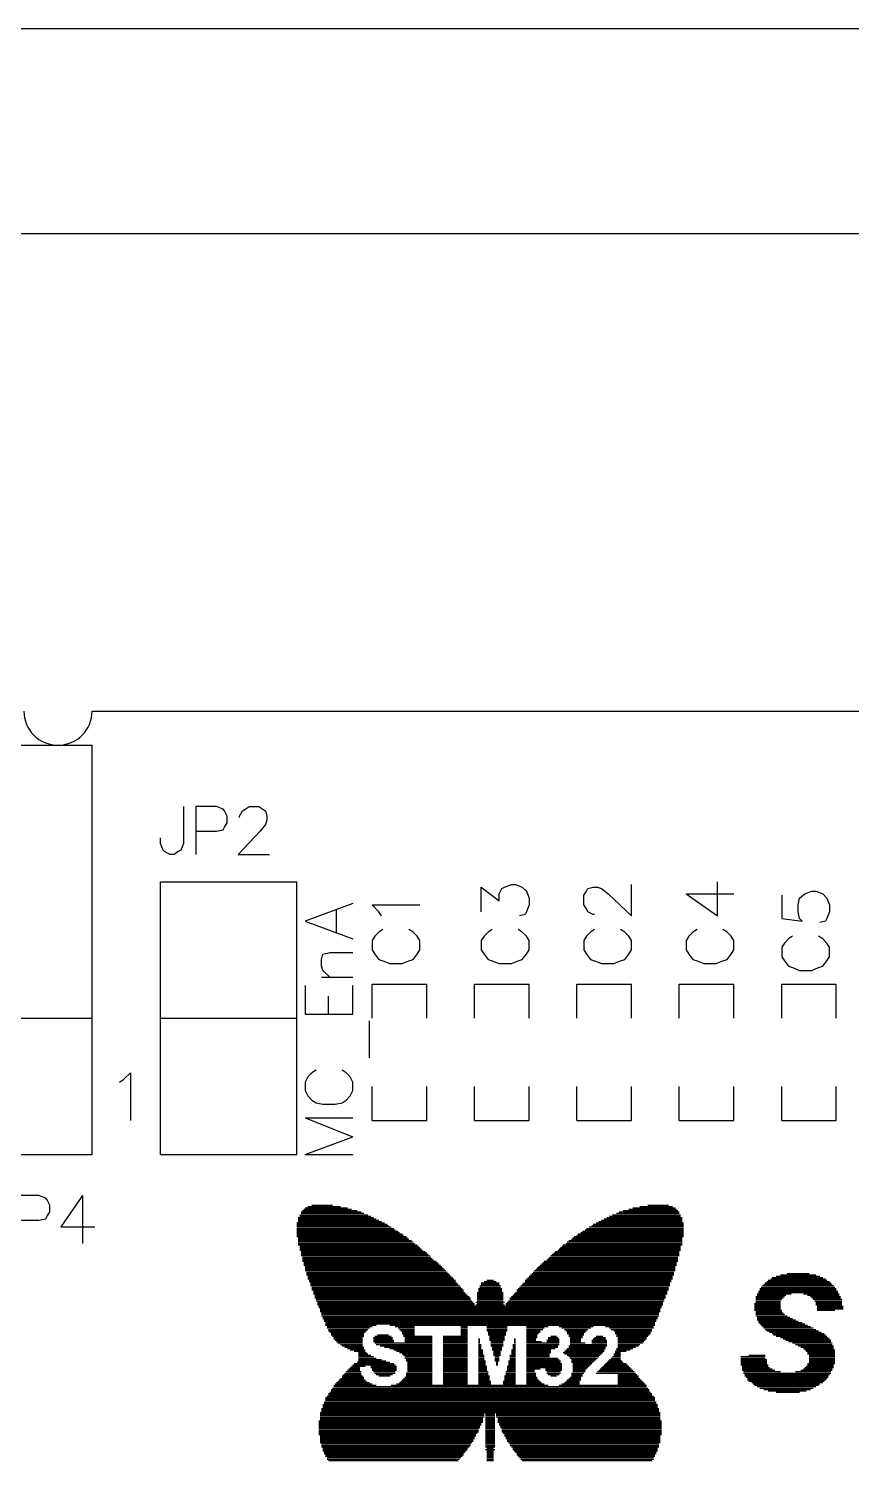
# Model space of a CAD drawing. Extents: x -0.24 to 4.91, y -0.23 to 6.58.
# Drawn here: x 1.478 to 2.081, y 5.526 to 6.575 of the extents above; entities that cross this region are included whole.
import ezdxf

# ---------------------------------------------------------------- set-up
doc = ezdxf.new("R2010")
doc.units = 0
doc.layers.add('mb672d', color=1, linetype='CONTINUOUS')

msp = doc.modelspace()

# ---------------------------------------------------------------- linework, layer by layer
at = {"layer": 'mb672d', "color": 5}
for points in [[(-0.225, 6.575), (4.275, 6.575)], [(1.425, 6.425), (2.325, 6.425)], [(1.525, 6.075), (2.4, 6.075)], [(1.425, 6.05), (1.525, 6.05)], [(1.525, 5.75), (1.525, 6.05)], [(1.592, 6.005), (1.592, 5.978), (1.59, 5.973), (1.588, 5.972), (1.585, 5.97), (1.582, 5.97), (1.578, 5.972), (1.577, 5.973), (1.575, 5.978), (1.575, 5.982)], [(1.601, 5.987), (1.616, 5.987), (1.621, 5.988), (1.622, 5.99), (1.624, 5.993), (1.624, 5.998), (1.622, 6.002), (1.621, 6.003), (1.616, 6.005), (1.601, 6.005), (1.601, 5.97)], [(1.633, 5.997), (1.633, 5.998), (1.635, 6.002), (1.637, 6.003), (1.64, 6.005), (1.647, 6.005), (1.65, 6.003), (1.652, 6.002), (1.653, 5.998), (1.653, 5.995), (1.652, 5.992), (1.648, 5.987), (1.632, 5.97), (1.655, 5.97)], [(1.575, 5.95), (1.675, 5.95)], [(1.575, 5.75), (1.575, 5.95)], [(1.675, 5.75), (1.675, 5.95)], [(1.81, 5.928), (1.81, 5.946), (1.823, 5.936), (1.823, 5.941), (1.825, 5.945), (1.827, 5.946), (1.832, 5.948), (1.835, 5.948), (1.84, 5.946), (1.843, 5.943), (1.845, 5.938), (1.845, 5.933), (1.843, 5.928), (1.842, 5.926), (1.838, 5.925)], [(1.893, 5.926), (1.892, 5.926), (1.888, 5.928), (1.887, 5.93), (1.885, 5.933), (1.885, 5.94), (1.887, 5.943), (1.888, 5.945), (1.892, 5.946), (1.895, 5.946), (1.898, 5.945), (1.903, 5.941), (1.92, 5.925), (1.92, 5.948)], [(1.96, 5.941), (1.983, 5.925), (1.983, 5.95)], [(1.96, 5.941), (1.995, 5.941)], [(2.03, 5.94), (2.03, 5.923), (2.045, 5.921), (2.043, 5.923), (2.042, 5.928), (2.042, 5.933), (2.043, 5.938), (2.047, 5.941), (2.052, 5.943), (2.055, 5.943), (2.06, 5.941), (2.063, 5.938), (2.065, 5.933), (2.065, 5.928), (2.063, 5.923), (2.062, 5.921), (2.058, 5.92)], [(1.716, 5.934), (1.681, 5.921), (1.716, 5.908)], [(1.704, 5.913), (1.704, 5.929)], [(1.737, 5.925), (1.735, 5.928), (1.73, 5.933), (1.765, 5.933)], [(1.738, 5.915), (1.735, 5.913), (1.732, 5.91), (1.73, 5.907), (1.73, 5.9), (1.732, 5.897), (1.735, 5.893), (1.738, 5.892), (1.743, 5.89), (1.752, 5.89), (1.757, 5.892), (1.76, 5.893), (1.763, 5.897), (1.765, 5.9), (1.765, 5.907), (1.763, 5.91), (1.76, 5.913), (1.757, 5.915)], [(1.818, 5.915), (1.815, 5.913), (1.812, 5.91), (1.81, 5.907), (1.81, 5.9), (1.812, 5.897), (1.815, 5.893), (1.818, 5.892), (1.823, 5.89), (1.832, 5.89), (1.837, 5.892), (1.84, 5.893), (1.843, 5.897), (1.845, 5.9), (1.845, 5.907), (1.843, 5.91), (1.84, 5.913), (1.837, 5.915)], [(1.893, 5.915), (1.89, 5.913), (1.887, 5.91), (1.885, 5.907), (1.885, 5.9), (1.887, 5.897), (1.89, 5.893), (1.893, 5.892), (1.898, 5.89), (1.907, 5.89), (1.912, 5.892), (1.915, 5.893), (1.918, 5.897), (1.92, 5.9), (1.92, 5.907), (1.918, 5.91), (1.915, 5.913), (1.912, 5.915)], [(1.968, 5.915), (1.965, 5.913), (1.962, 5.91), (1.96, 5.907), (1.96, 5.9), (1.962, 5.897), (1.965, 5.893), (1.968, 5.892), (1.973, 5.89), (1.982, 5.89), (1.987, 5.892), (1.99, 5.893), (1.993, 5.897), (1.995, 5.9), (1.995, 5.907), (1.993, 5.91), (1.99, 5.913), (1.987, 5.915)], [(2.038, 5.91), (2.035, 5.908), (2.032, 5.905), (2.03, 5.902), (2.03, 5.895), (2.032, 5.892), (2.035, 5.888), (2.038, 5.887), (2.043, 5.885), (2.052, 5.885), (2.057, 5.887), (2.06, 5.888), (2.063, 5.892), (2.065, 5.895), (2.065, 5.902), (2.063, 5.905), (2.06, 5.908), (2.057, 5.91)], [(1.699, 5.88), (1.694, 5.885), (1.693, 5.888), (1.693, 5.893), (1.694, 5.897), (1.699, 5.898), (1.716, 5.898)], [(1.693, 5.88), (1.716, 5.88)], [(1.73, 5.875), (1.77, 5.875)], [(1.73, 5.85), (1.73, 5.875)], [(1.77, 5.85), (1.77, 5.875)], [(1.805, 5.85), (1.805, 5.875), (1.845, 5.875)], [(1.845, 5.85), (1.845, 5.875)], [(1.88, 5.85), (1.88, 5.875), (1.92, 5.875)], [(1.92, 5.85), (1.92, 5.875)], [(1.955, 5.85), (1.955, 5.875), (1.995, 5.875)], [(1.995, 5.85), (1.995, 5.875)], [(2.03, 5.875), (2.07, 5.875)], [(2.03, 5.85), (2.03, 5.875)], [(2.07, 5.85), (2.07, 5.875)], [(1.681, 5.874), (1.681, 5.853), (1.716, 5.853), (1.716, 5.874)], [(1.698, 5.853), (1.698, 5.866)], [(1.425, 5.85), (1.525, 5.85)], [(1.575, 5.85), (1.675, 5.85)], [(1.728, 5.821), (1.728, 5.848)], [(1.689, 5.812), (1.686, 5.81), (1.683, 5.807), (1.681, 5.803), (1.681, 5.797), (1.683, 5.793), (1.686, 5.79), (1.689, 5.788), (1.694, 5.787), (1.703, 5.787), (1.708, 5.788), (1.711, 5.79), (1.714, 5.793), (1.716, 5.797), (1.716, 5.803), (1.714, 5.807), (1.711, 5.81), (1.708, 5.812)], [(1.545, 5.803), (1.548, 5.805), (1.553, 5.81), (1.553, 5.775)], [(1.73, 5.775), (1.73, 5.8)], [(1.73, 5.775), (1.77, 5.775), (1.77, 5.8)], [(1.805, 5.775), (1.805, 5.8)], [(1.845, 5.775), (1.845, 5.8)], [(1.88, 5.775), (1.88, 5.8)], [(1.92, 5.775), (1.92, 5.8)], [(1.955, 5.775), (1.955, 5.8)], [(1.995, 5.775), (1.995, 5.8)], [(2.03, 5.775), (2.03, 5.8)], [(2.03, 5.775), (2.07, 5.775), (2.07, 5.8)], [(1.681, 5.777), (1.716, 5.763)], [(1.681, 5.777), (1.716, 5.777)], [(1.805, 5.775), (1.845, 5.775)], [(1.88, 5.775), (1.92, 5.775)], [(1.955, 5.775), (1.995, 5.775)], [(1.681, 5.75), (1.716, 5.763)], [(1.425, 5.75), (1.525, 5.75)], [(1.575, 5.75), (1.675, 5.75)], [(1.681, 5.75), (1.716, 5.75)], [(1.471, 5.702), (1.486, 5.702), (1.491, 5.703), (1.492, 5.705), (1.494, 5.708), (1.494, 5.713), (1.492, 5.717), (1.491, 5.718), (1.486, 5.72), (1.471, 5.72), (1.471, 5.685)], [(1.518, 5.72), (1.502, 5.697), (1.527, 5.697)], [(1.518, 5.72), (1.518, 5.685)], [(1.678, 5.708), (1.722, 5.708)], [(1.678, 5.707), (1.724, 5.707)], [(1.679, 5.709), (1.719, 5.709)], [(1.68, 5.71), (1.715, 5.71)], [(1.681, 5.711), (1.712, 5.711)], [(1.683, 5.712), (1.707, 5.712)], [(1.686, 5.713), (1.701, 5.713)], [(1.909, 5.707), (1.955, 5.707)], [(1.911, 5.708), (1.955, 5.708)], [(1.914, 5.709), (1.954, 5.709)], [(1.918, 5.71), (1.953, 5.71)], [(1.921, 5.711), (1.952, 5.711)], [(1.926, 5.712), (1.95, 5.712)], [(1.932, 5.713), (1.947, 5.713)], [(1.675, 5.7), (1.739, 5.7)], [(1.675, 5.699), (1.741, 5.699)], [(1.675, 5.698), (1.742, 5.698)], [(1.675, 5.697), (1.744, 5.697)], [(1.676, 5.704), (1.731, 5.704)], [(1.676, 5.703), (1.733, 5.703)], [(1.676, 5.702), (1.735, 5.702)], [(1.676, 5.701), (1.737, 5.701)], [(1.677, 5.706), (1.727, 5.706)], [(1.677, 5.705), (1.729, 5.705)], [(1.889, 5.697), (1.958, 5.697)], [(1.891, 5.698), (1.958, 5.698)], [(1.892, 5.699), (1.958, 5.699)], [(1.894, 5.7), (1.958, 5.7)], [(1.896, 5.701), (1.957, 5.701)], [(1.898, 5.702), (1.957, 5.702)], [(1.9, 5.703), (1.957, 5.703)], [(1.902, 5.704), (1.957, 5.704)], [(1.904, 5.705), (1.956, 5.705)], [(1.906, 5.706), (1.956, 5.706)], [(1.675, 5.696), (1.746, 5.696)], [(1.675, 5.695), (1.747, 5.695)], [(1.675, 5.694), (1.749, 5.694)], [(1.675, 5.693), (1.75, 5.693)], [(1.675, 5.692), (1.752, 5.692)], [(1.675, 5.691), (1.753, 5.691)], [(1.675, 5.69), (1.755, 5.69)], [(1.676, 5.689), (1.756, 5.689)], [(1.676, 5.688), (1.757, 5.688)], [(1.676, 5.687), (1.759, 5.687)], [(1.676, 5.686), (1.76, 5.686)], [(1.873, 5.686), (1.957, 5.686)], [(1.874, 5.687), (1.957, 5.687)], [(1.876, 5.688), (1.957, 5.688)], [(1.877, 5.689), (1.957, 5.689)], [(1.878, 5.69), (1.958, 5.69)], [(1.88, 5.691), (1.958, 5.691)], [(1.881, 5.692), (1.958, 5.692)], [(1.883, 5.693), (1.958, 5.693)], [(1.884, 5.694), (1.958, 5.694)], [(1.886, 5.695), (1.958, 5.695)], [(1.887, 5.696), (1.958, 5.696)], [(1.676, 5.685), (1.761, 5.685)], [(1.676, 5.684), (1.763, 5.684)], [(1.677, 5.683), (1.764, 5.683)], [(1.677, 5.682), (1.765, 5.682)], [(1.677, 5.681), (1.766, 5.681)], [(1.677, 5.68), (1.767, 5.68)], [(1.678, 5.679), (1.769, 5.679)], [(1.678, 5.678), (1.77, 5.678)], [(1.678, 5.677), (1.771, 5.677)], [(1.678, 5.676), (1.772, 5.676)], [(1.861, 5.676), (1.955, 5.676)], [(1.862, 5.677), (1.955, 5.677)], [(1.863, 5.678), (1.955, 5.678)], [(1.864, 5.679), (1.955, 5.679)], [(1.866, 5.68), (1.956, 5.68)], [(1.867, 5.681), (1.956, 5.681)], [(1.868, 5.682), (1.956, 5.682)], [(1.869, 5.683), (1.956, 5.683)], [(1.87, 5.684), (1.957, 5.684)], [(1.872, 5.685), (1.957, 5.685)], [(1.679, 5.675), (1.773, 5.675)], [(1.679, 5.674), (1.774, 5.674)], [(1.679, 5.673), (1.775, 5.673)], [(1.679, 5.672), (1.777, 5.672)], [(1.68, 5.671), (1.778, 5.671)], [(1.68, 5.67), (1.779, 5.67)], [(1.68, 5.669), (1.78, 5.669)], [(1.681, 5.668), (1.781, 5.668)], [(1.681, 5.667), (1.782, 5.667)], [(1.681, 5.666), (1.783, 5.666)], [(1.681, 5.665), (1.784, 5.665)], [(1.849, 5.665), (1.952, 5.665)], [(1.85, 5.666), (1.952, 5.666)], [(1.851, 5.667), (1.952, 5.667)], [(1.852, 5.668), (1.952, 5.668)], [(1.853, 5.669), (1.953, 5.669)], [(1.854, 5.67), (1.953, 5.67)], [(1.855, 5.671), (1.953, 5.671)], [(1.856, 5.672), (1.954, 5.672)], [(1.858, 5.673), (1.954, 5.673)], [(1.859, 5.674), (1.954, 5.674)], [(1.86, 5.675), (1.954, 5.675)], [(1.682, 5.664), (1.785, 5.664)], [(1.682, 5.663), (1.786, 5.663)], [(1.682, 5.662), (1.787, 5.662)], [(1.683, 5.661), (1.788, 5.661)], [(1.683, 5.66), (1.789, 5.66)], [(1.683, 5.659), (1.79, 5.659)], [(1.684, 5.658), (1.791, 5.658)], [(1.684, 5.657), (1.791, 5.657)], [(1.685, 5.656), (1.792, 5.656)], [(1.685, 5.655), (1.793, 5.655)], [(1.81, 5.656), (1.823, 5.656)], [(1.81, 5.655), (1.823, 5.655)], [(1.812, 5.657), (1.821, 5.657)], [(1.814, 5.658), (1.819, 5.658)], [(1.84, 5.655), (1.948, 5.655)], [(1.841, 5.656), (1.948, 5.656)], [(1.842, 5.658), (1.949, 5.658)], [(1.842, 5.657), (1.949, 5.657)], [(1.843, 5.659), (1.95, 5.659)], [(1.844, 5.66), (1.95, 5.66)], [(1.845, 5.661), (1.95, 5.661)], [(1.846, 5.662), (1.951, 5.662)], [(1.847, 5.663), (1.951, 5.663)], [(1.848, 5.664), (1.951, 5.664)], [(2.017, 5.655), (2.067, 5.655)], [(2.018, 5.656), (2.066, 5.656)], [(2.019, 5.657), (2.065, 5.657)], [(2.02, 5.658), (2.063, 5.658)], [(2.022, 5.659), (2.062, 5.659)], [(2.023, 5.66), (2.06, 5.66)], [(2.026, 5.661), (2.058, 5.661)], [(2.029, 5.662), (2.055, 5.662)], [(2.034, 5.663), (2.05, 5.663)], [(1.685, 5.654), (1.794, 5.654)], [(1.686, 5.653), (1.795, 5.653)], [(1.686, 5.652), (1.796, 5.652)], [(1.686, 5.651), (1.797, 5.651)], [(1.687, 5.65), (1.797, 5.65)], [(1.687, 5.649), (1.798, 5.649)], [(1.687, 5.648), (1.799, 5.648)], [(1.688, 5.647), (1.8, 5.647)], [(1.688, 5.646), (1.801, 5.646)], [(1.688, 5.645), (1.802, 5.645)], [(1.689, 5.644), (1.802, 5.644)], [(1.807, 5.649), (1.826, 5.649)], [(1.807, 5.648), (1.826, 5.648)], [(1.807, 5.647), (1.826, 5.647)], [(1.807, 5.646), (1.826, 5.646)], [(1.807, 5.645), (1.826, 5.645)], [(1.807, 5.644), (1.826, 5.644)], [(1.808, 5.652), (1.825, 5.652)], [(1.808, 5.651), (1.825, 5.651)], [(1.808, 5.65), (1.825, 5.65)], [(1.809, 5.654), (1.824, 5.654)], [(1.809, 5.653), (1.824, 5.653)], [(1.831, 5.645), (1.945, 5.645)], [(1.831, 5.644), (1.944, 5.644)], [(1.832, 5.646), (1.945, 5.646)], [(1.833, 5.647), (1.945, 5.647)], [(1.834, 5.648), (1.946, 5.648)], [(1.835, 5.649), (1.946, 5.649)], [(1.836, 5.651), (1.947, 5.651)], [(1.836, 5.65), (1.946, 5.65)], [(1.837, 5.652), (1.947, 5.652)], [(1.838, 5.653), (1.947, 5.653)], [(1.839, 5.654), (1.948, 5.654)], [(2.011, 5.646), (2.032, 5.646)], [(2.011, 5.645), (2.031, 5.645)], [(2.011, 5.644), (2.03, 5.644)], [(2.012, 5.648), (2.037, 5.648)], [(2.012, 5.647), (2.033, 5.647)], [(2.013, 5.65), (2.071, 5.65)], [(2.013, 5.649), (2.071, 5.649)], [(2.014, 5.652), (2.07, 5.652)], [(2.014, 5.651), (2.07, 5.651)], [(2.015, 5.653), (2.069, 5.653)], [(2.016, 5.654), (2.068, 5.654)], [(2.046, 5.648), (2.072, 5.648)], [(2.049, 5.647), (2.072, 5.647)], [(2.051, 5.646), (2.073, 5.646)], [(2.052, 5.645), (2.073, 5.645)], [(2.053, 5.644), (2.074, 5.644)], [(1.689, 5.643), (1.803, 5.643)], [(1.69, 5.642), (1.804, 5.642)], [(1.69, 5.641), (1.805, 5.641)], [(1.69, 5.64), (1.805, 5.64)], [(1.691, 5.639), (1.942, 5.639)], [(1.691, 5.638), (1.942, 5.638)], [(1.692, 5.637), (1.941, 5.637)], [(1.692, 5.636), (1.941, 5.636)], [(1.692, 5.635), (1.941, 5.635)], [(1.693, 5.634), (1.94, 5.634)], [(1.806, 5.642), (1.827, 5.642)], [(1.806, 5.64), (1.827, 5.64)], [(1.807, 5.643), (1.826, 5.643)], [(1.807, 5.641), (1.826, 5.641)], [(1.828, 5.641), (1.943, 5.641)], [(1.828, 5.64), (1.943, 5.64)], [(1.829, 5.642), (1.943, 5.642)], [(1.83, 5.643), (1.944, 5.643)], [(2.01, 5.641), (2.029, 5.641)], [(2.01, 5.64), (2.029, 5.64)], [(2.01, 5.639), (2.029, 5.639)], [(2.01, 5.638), (2.029, 5.638)], [(2.01, 5.637), (2.029, 5.637)], [(2.01, 5.636), (2.03, 5.636)], [(2.011, 5.643), (2.029, 5.643)], [(2.011, 5.642), (2.029, 5.642)], [(2.011, 5.635), (2.03, 5.635)], [(2.011, 5.634), (2.031, 5.634)], [(2.054, 5.643), (2.074, 5.643)], [(2.055, 5.642), (2.074, 5.642)], [(2.055, 5.641), (2.074, 5.641)], [(2.055, 5.64), (2.074, 5.64)], [(2.056, 5.639), (2.075, 5.639)], [(2.056, 5.638), (2.075, 5.638)], [(2.056, 5.637), (2.075, 5.637)], [(2.056, 5.636), (2.069, 5.636)], [(1.693, 5.633), (1.94, 5.633)], [(1.693, 5.632), (1.94, 5.632)], [(1.694, 5.631), (1.939, 5.631)], [(1.694, 5.63), (1.939, 5.63)], [(1.695, 5.629), (1.938, 5.629)], [(1.695, 5.628), (1.938, 5.628)], [(1.696, 5.627), (1.937, 5.627)], [(1.696, 5.626), (1.937, 5.626)], [(1.696, 5.625), (1.733, 5.625)], [(1.697, 5.624), (1.73, 5.624)], [(1.697, 5.623), (1.728, 5.623)], [(1.743, 5.625), (1.937, 5.625)], [(1.747, 5.624), (1.761, 5.624)], [(1.749, 5.623), (1.761, 5.623)], [(1.795, 5.624), (1.8, 5.624)], [(1.795, 5.623), (1.8, 5.623)], [(1.814, 5.624), (1.829, 5.624)], [(1.814, 5.623), (1.829, 5.623)], [(1.843, 5.624), (1.859, 5.624)], [(1.843, 5.623), (1.856, 5.623)], [(1.867, 5.624), (1.892, 5.624)], [(1.869, 5.623), (1.89, 5.623)], [(1.901, 5.624), (1.936, 5.624)], [(1.904, 5.623), (1.936, 5.623)], [(2.011, 5.633), (2.032, 5.633)], [(2.011, 5.632), (2.034, 5.632)], [(2.012, 5.631), (2.036, 5.631)], [(2.012, 5.63), (2.038, 5.63)], [(2.012, 5.629), (2.04, 5.629)], [(2.013, 5.628), (2.042, 5.628)], [(2.013, 5.627), (2.045, 5.627)], [(2.014, 5.626), (2.047, 5.626)], [(2.015, 5.625), (2.049, 5.625)], [(2.016, 5.624), (2.051, 5.624)], [(2.017, 5.623), (2.053, 5.623)], [(1.698, 5.622), (1.727, 5.622)], [(1.698, 5.621), (1.726, 5.621)], [(1.699, 5.62), (1.725, 5.62)], [(1.7, 5.619), (1.724, 5.619)], [(1.7, 5.618), (1.724, 5.618)], [(1.701, 5.617), (1.724, 5.617)], [(1.702, 5.616), (1.723, 5.616)], [(1.702, 5.615), (1.723, 5.615)], [(1.703, 5.614), (1.723, 5.614)], [(1.704, 5.613), (1.723, 5.613)], [(1.731, 5.616), (1.745, 5.616)], [(1.731, 5.615), (1.745, 5.615)], [(1.731, 5.614), (1.746, 5.614)], [(1.731, 5.613), (1.746, 5.613)], [(1.732, 5.617), (1.744, 5.617)], [(1.734, 5.618), (1.742, 5.618)], [(1.75, 5.622), (1.761, 5.622)], [(1.751, 5.621), (1.761, 5.621)], [(1.752, 5.62), (1.761, 5.62)], [(1.752, 5.619), (1.761, 5.619)], [(1.753, 5.618), (1.761, 5.618)], [(1.753, 5.617), (1.774, 5.617)], [(1.754, 5.616), (1.774, 5.616)], [(1.754, 5.615), (1.774, 5.615)], [(1.754, 5.614), (1.774, 5.614)], [(1.754, 5.613), (1.774, 5.613)], [(1.782, 5.617), (1.8, 5.617)], [(1.782, 5.616), (1.8, 5.616)], [(1.782, 5.615), (1.8, 5.615)], [(1.782, 5.614), (1.8, 5.614)], [(1.782, 5.613), (1.8, 5.613)], [(1.795, 5.622), (1.8, 5.622)], [(1.795, 5.621), (1.8, 5.621)], [(1.795, 5.62), (1.8, 5.62)], [(1.795, 5.619), (1.8, 5.619)], [(1.795, 5.618), (1.8, 5.618)], [(1.808, 5.615), (1.809, 5.615)], [(1.808, 5.614), (1.809, 5.614)], [(1.808, 5.613), (1.809, 5.613)], [(1.814, 5.622), (1.829, 5.622)], [(1.814, 5.621), (1.829, 5.621)], [(1.815, 5.62), (1.828, 5.62)], [(1.815, 5.619), (1.828, 5.619)], [(1.815, 5.618), (1.828, 5.618)], [(1.816, 5.617), (1.827, 5.617)], [(1.816, 5.616), (1.827, 5.616)], [(1.816, 5.615), (1.827, 5.615)], [(1.816, 5.614), (1.827, 5.614)], [(1.817, 5.613), (1.826, 5.613)], [(1.834, 5.615), (1.835, 5.615)], [(1.834, 5.614), (1.835, 5.614)], [(1.834, 5.613), (1.835, 5.613)], [(1.843, 5.622), (1.855, 5.622)], [(1.843, 5.621), (1.853, 5.621)], [(1.843, 5.62), (1.853, 5.62)], [(1.843, 5.619), (1.852, 5.619)], [(1.843, 5.618), (1.851, 5.618)], [(1.843, 5.617), (1.851, 5.617)], [(1.843, 5.616), (1.851, 5.616)], [(1.843, 5.615), (1.85, 5.615)], [(1.843, 5.614), (1.85, 5.614)], [(1.843, 5.613), (1.854, 5.613)], [(1.858, 5.614), (1.867, 5.614)], [(1.858, 5.613), (1.867, 5.613)], [(1.859, 5.616), (1.866, 5.616)], [(1.859, 5.615), (1.867, 5.615)], [(1.861, 5.617), (1.865, 5.617)], [(1.871, 5.622), (1.888, 5.622)], [(1.872, 5.621), (1.887, 5.621)], [(1.873, 5.62), (1.886, 5.62)], [(1.873, 5.619), (1.885, 5.619)], [(1.874, 5.618), (1.885, 5.618)], [(1.874, 5.617), (1.884, 5.617)], [(1.875, 5.616), (1.884, 5.616)], [(1.875, 5.615), (1.883, 5.615)], [(1.875, 5.614), (1.883, 5.614)], [(1.875, 5.613), (1.883, 5.613)], [(1.891, 5.614), (1.902, 5.614)], [(1.891, 5.613), (1.902, 5.613)], [(1.892, 5.615), (1.901, 5.615)], [(1.893, 5.616), (1.901, 5.616)], [(1.894, 5.617), (1.899, 5.617)], [(1.905, 5.622), (1.935, 5.622)], [(1.907, 5.621), (1.935, 5.621)], [(1.908, 5.62), (1.934, 5.62)], [(1.908, 5.619), (1.934, 5.619)], [(1.909, 5.618), (1.933, 5.618)], [(1.909, 5.617), (1.932, 5.617)], [(1.91, 5.616), (1.931, 5.616)], [(1.91, 5.615), (1.931, 5.615)], [(1.91, 5.614), (1.93, 5.614)], [(1.91, 5.613), (1.929, 5.613)], [(2.018, 5.622), (2.055, 5.622)], [(2.019, 5.621), (2.057, 5.621)], [(2.021, 5.62), (2.059, 5.62)], [(2.023, 5.619), (2.061, 5.619)], [(2.024, 5.618), (2.062, 5.618)], [(2.026, 5.617), (2.063, 5.617)], [(2.029, 5.616), (2.064, 5.616)], [(2.031, 5.615), (2.065, 5.615)], [(2.033, 5.614), (2.066, 5.614)], [(2.035, 5.613), (2.066, 5.613)], [(1.705, 5.612), (1.723, 5.612)], [(1.707, 5.611), (1.723, 5.611)], [(1.708, 5.61), (1.723, 5.61)], [(1.71, 5.609), (1.724, 5.609)], [(1.712, 5.608), (1.724, 5.608)], [(1.714, 5.607), (1.725, 5.607)], [(1.717, 5.606), (1.725, 5.606)], [(1.72, 5.605), (1.726, 5.605)], [(1.72, 5.604), (1.727, 5.604)], [(1.72, 5.603), (1.729, 5.603)], [(1.72, 5.602), (1.731, 5.602)], [(1.732, 5.612), (1.774, 5.612)], [(1.733, 5.611), (1.774, 5.611)], [(1.736, 5.61), (1.774, 5.61)], [(1.739, 5.609), (1.774, 5.609)], [(1.743, 5.608), (1.774, 5.608)], [(1.746, 5.607), (1.774, 5.607)], [(1.748, 5.606), (1.774, 5.606)], [(1.75, 5.605), (1.774, 5.605)], [(1.752, 5.604), (1.774, 5.604)], [(1.753, 5.603), (1.774, 5.603)], [(1.754, 5.602), (1.774, 5.602)], [(1.782, 5.612), (1.8, 5.612)], [(1.782, 5.611), (1.8, 5.611)], [(1.782, 5.61), (1.8, 5.61)], [(1.782, 5.609), (1.8, 5.609)], [(1.782, 5.608), (1.8, 5.608)], [(1.782, 5.607), (1.8, 5.607)], [(1.782, 5.606), (1.8, 5.606)], [(1.782, 5.605), (1.8, 5.605)], [(1.782, 5.604), (1.8, 5.604)], [(1.782, 5.603), (1.8, 5.603)], [(1.782, 5.602), (1.8, 5.602)], [(1.808, 5.612), (1.809, 5.612)], [(1.808, 5.611), (1.81, 5.611)], [(1.808, 5.61), (1.81, 5.61)], [(1.808, 5.609), (1.81, 5.609)], [(1.808, 5.608), (1.81, 5.608)], [(1.808, 5.607), (1.811, 5.607)], [(1.808, 5.606), (1.811, 5.606)], [(1.808, 5.605), (1.811, 5.605)], [(1.808, 5.604), (1.811, 5.604)], [(1.808, 5.603), (1.812, 5.603)], [(1.808, 5.602), (1.812, 5.602)], [(1.817, 5.612), (1.826, 5.612)], [(1.817, 5.611), (1.826, 5.611)], [(1.817, 5.61), (1.826, 5.61)], [(1.818, 5.609), (1.825, 5.609)], [(1.818, 5.608), (1.825, 5.608)], [(1.818, 5.607), (1.825, 5.607)], [(1.819, 5.606), (1.824, 5.606)], [(1.819, 5.605), (1.824, 5.605)], [(1.819, 5.604), (1.824, 5.604)], [(1.819, 5.603), (1.824, 5.603)], [(1.82, 5.602), (1.823, 5.602)], [(1.831, 5.603), (1.835, 5.603)], [(1.831, 5.602), (1.835, 5.602)], [(1.832, 5.607), (1.835, 5.607)], [(1.832, 5.606), (1.835, 5.606)], [(1.832, 5.605), (1.835, 5.605)], [(1.832, 5.604), (1.835, 5.604)], [(1.833, 5.611), (1.835, 5.611)], [(1.833, 5.61), (1.835, 5.61)], [(1.833, 5.609), (1.835, 5.609)], [(1.833, 5.608), (1.835, 5.608)], [(1.834, 5.612), (1.835, 5.612)], [(1.843, 5.612), (1.867, 5.612)], [(1.843, 5.611), (1.867, 5.611)], [(1.843, 5.61), (1.866, 5.61)], [(1.843, 5.609), (1.866, 5.609)], [(1.843, 5.608), (1.864, 5.608)], [(1.843, 5.607), (1.861, 5.607)], [(1.843, 5.606), (1.861, 5.606)], [(1.843, 5.605), (1.861, 5.605)], [(1.843, 5.604), (1.86, 5.604)], [(1.843, 5.603), (1.86, 5.603)], [(1.843, 5.602), (1.86, 5.602)], [(1.87, 5.605), (1.899, 5.605)], [(1.871, 5.606), (1.9, 5.606)], [(1.871, 5.604), (1.898, 5.604)], [(1.872, 5.607), (1.9, 5.607)], [(1.873, 5.608), (1.901, 5.608)], [(1.873, 5.603), (1.897, 5.603)], [(1.874, 5.61), (1.902, 5.61)], [(1.874, 5.609), (1.901, 5.609)], [(1.874, 5.602), (1.896, 5.602)], [(1.875, 5.612), (1.886, 5.612)], [(1.875, 5.611), (1.902, 5.611)], [(1.891, 5.612), (1.902, 5.612)], [(1.906, 5.602), (1.912, 5.602)], [(1.907, 5.604), (1.912, 5.604)], [(1.907, 5.603), (1.912, 5.603)], [(1.908, 5.606), (1.916, 5.606)], [(1.908, 5.605), (1.912, 5.605)], [(1.909, 5.608), (1.921, 5.608)], [(1.909, 5.607), (1.919, 5.607)], [(1.91, 5.612), (1.928, 5.612)], [(1.91, 5.611), (1.926, 5.611)], [(1.91, 5.61), (1.925, 5.61)], [(1.91, 5.609), (1.923, 5.609)], [(2, 5.602), (2.018, 5.602)], [(2.006, 5.603), (2.018, 5.603)], [(2.038, 5.612), (2.067, 5.612)], [(2.04, 5.611), (2.067, 5.611)], [(2.042, 5.61), (2.068, 5.61)], [(2.044, 5.609), (2.068, 5.609)], [(2.046, 5.608), (2.068, 5.608)], [(2.047, 5.607), (2.069, 5.607)], [(2.048, 5.606), (2.069, 5.606)], [(2.049, 5.605), (2.069, 5.605)], [(2.049, 5.604), (2.069, 5.604)], [(2.05, 5.603), (2.069, 5.603)], [(2.05, 5.602), (2.069, 5.602)], [(1.712, 5.592), (1.721, 5.592)], [(1.713, 5.593), (1.721, 5.593)], [(1.714, 5.594), (1.721, 5.594)], [(1.715, 5.595), (1.725, 5.595)], [(1.716, 5.596), (1.747, 5.596)], [(1.717, 5.597), (1.746, 5.597)], [(1.719, 5.598), (1.743, 5.598)], [(1.72, 5.601), (1.733, 5.601)], [(1.72, 5.6), (1.737, 5.6)], [(1.72, 5.599), (1.74, 5.599)], [(1.729, 5.595), (1.748, 5.595)], [(1.729, 5.594), (1.748, 5.594)], [(1.73, 5.593), (1.748, 5.593)], [(1.73, 5.592), (1.748, 5.592)], [(1.754, 5.601), (1.774, 5.601)], [(1.755, 5.6), (1.774, 5.6)], [(1.755, 5.599), (1.774, 5.599)], [(1.756, 5.598), (1.774, 5.598)], [(1.756, 5.597), (1.774, 5.597)], [(1.756, 5.596), (1.774, 5.596)], [(1.756, 5.595), (1.774, 5.595)], [(1.756, 5.594), (1.774, 5.594)], [(1.756, 5.593), (1.774, 5.593)], [(1.756, 5.592), (1.774, 5.592)], [(1.782, 5.601), (1.8, 5.601)], [(1.782, 5.6), (1.8, 5.6)], [(1.782, 5.599), (1.8, 5.599)], [(1.782, 5.598), (1.8, 5.598)], [(1.782, 5.597), (1.8, 5.597)], [(1.782, 5.596), (1.8, 5.596)], [(1.782, 5.595), (1.8, 5.595)], [(1.782, 5.594), (1.8, 5.594)], [(1.782, 5.593), (1.8, 5.593)], [(1.782, 5.592), (1.8, 5.592)], [(1.808, 5.601), (1.812, 5.601)], [(1.808, 5.6), (1.812, 5.6)], [(1.808, 5.599), (1.813, 5.599)], [(1.808, 5.598), (1.813, 5.598)], [(1.808, 5.597), (1.813, 5.597)], [(1.808, 5.596), (1.813, 5.596)], [(1.808, 5.595), (1.814, 5.595)], [(1.808, 5.594), (1.814, 5.594)], [(1.808, 5.593), (1.814, 5.593)], [(1.808, 5.592), (1.814, 5.592)], [(1.82, 5.601), (1.823, 5.601)], [(1.82, 5.6), (1.823, 5.6)], [(1.82, 5.599), (1.823, 5.599)], [(1.821, 5.598), (1.822, 5.598)], [(1.821, 5.597), (1.822, 5.597)], [(1.821, 5.596), (1.822, 5.596)], [(1.829, 5.595), (1.835, 5.595)], [(1.829, 5.594), (1.835, 5.594)], [(1.829, 5.593), (1.835, 5.593)], [(1.829, 5.592), (1.835, 5.592)], [(1.83, 5.599), (1.835, 5.599)], [(1.83, 5.598), (1.835, 5.598)], [(1.83, 5.597), (1.835, 5.597)], [(1.83, 5.596), (1.835, 5.596)], [(1.831, 5.601), (1.835, 5.601)], [(1.831, 5.6), (1.835, 5.6)], [(1.843, 5.601), (1.866, 5.601)], [(1.843, 5.6), (1.867, 5.6)], [(1.843, 5.599), (1.868, 5.599)], [(1.843, 5.598), (1.868, 5.598)], [(1.843, 5.597), (1.869, 5.597)], [(1.843, 5.596), (1.869, 5.596)], [(1.843, 5.595), (1.869, 5.595)], [(1.843, 5.594), (1.869, 5.594)], [(1.843, 5.593), (1.853, 5.593)], [(1.843, 5.592), (1.849, 5.592)], [(1.857, 5.593), (1.869, 5.593)], [(1.857, 5.592), (1.869, 5.592)], [(1.875, 5.601), (1.895, 5.601)], [(1.876, 5.6), (1.894, 5.6)], [(1.876, 5.599), (1.893, 5.599)], [(1.876, 5.598), (1.892, 5.598)], [(1.877, 5.597), (1.891, 5.597)], [(1.877, 5.596), (1.89, 5.596)], [(1.877, 5.595), (1.889, 5.595)], [(1.877, 5.594), (1.888, 5.594)], [(1.877, 5.593), (1.887, 5.593)], [(1.877, 5.592), (1.886, 5.592)], [(1.896, 5.592), (1.921, 5.592)], [(1.897, 5.593), (1.92, 5.593)], [(1.898, 5.594), (1.919, 5.594)], [(1.899, 5.595), (1.918, 5.595)], [(1.9, 5.596), (1.917, 5.596)], [(1.901, 5.597), (1.916, 5.597)], [(1.902, 5.598), (1.914, 5.598)], [(1.903, 5.599), (1.913, 5.599)], [(1.904, 5.6), (1.912, 5.6)], [(1.905, 5.601), (1.912, 5.601)], [(2, 5.601), (2.018, 5.601)], [(2, 5.6), (2.019, 5.6)], [(2, 5.599), (2.019, 5.599)], [(2, 5.598), (2.019, 5.598)], [(2, 5.597), (2.019, 5.597)], [(2, 5.596), (2.02, 5.596)], [(2.001, 5.595), (2.02, 5.595)], [(2.001, 5.594), (2.021, 5.594)], [(2.001, 5.593), (2.023, 5.593)], [(2.001, 5.592), (2.025, 5.592)], [(2.044, 5.592), (2.067, 5.592)], [(2.046, 5.593), (2.067, 5.593)], [(2.047, 5.594), (2.068, 5.594)], [(2.048, 5.595), (2.068, 5.595)], [(2.049, 5.597), (2.069, 5.597)], [(2.049, 5.596), (2.068, 5.596)], [(2.05, 5.601), (2.069, 5.601)], [(2.05, 5.6), (2.069, 5.6)], [(2.05, 5.599), (2.069, 5.599)], [(2.05, 5.598), (2.069, 5.598)], [(1.702, 5.581), (1.733, 5.581)], [(1.703, 5.582), (1.73, 5.582)], [(1.704, 5.583), (1.728, 5.583)], [(1.705, 5.584), (1.726, 5.584)], [(1.706, 5.585), (1.725, 5.585)], [(1.707, 5.586), (1.724, 5.586)], [(1.708, 5.588), (1.723, 5.588)], [(1.708, 5.587), (1.724, 5.587)], [(1.709, 5.589), (1.722, 5.589)], [(1.71, 5.59), (1.722, 5.59)], [(1.711, 5.591), (1.722, 5.591)], [(1.731, 5.591), (1.747, 5.591)], [(1.732, 5.59), (1.747, 5.59)], [(1.733, 5.589), (1.745, 5.589)], [(1.735, 5.588), (1.743, 5.588)], [(1.744, 5.581), (1.859, 5.581)], [(1.748, 5.582), (1.774, 5.582)], [(1.75, 5.583), (1.774, 5.583)], [(1.751, 5.584), (1.774, 5.584)], [(1.752, 5.585), (1.774, 5.585)], [(1.753, 5.586), (1.774, 5.586)], [(1.754, 5.587), (1.774, 5.587)], [(1.755, 5.59), (1.774, 5.59)], [(1.755, 5.589), (1.774, 5.589)], [(1.755, 5.588), (1.774, 5.588)], [(1.756, 5.591), (1.774, 5.591)], [(1.782, 5.591), (1.8, 5.591)], [(1.782, 5.59), (1.8, 5.59)], [(1.782, 5.589), (1.8, 5.589)], [(1.782, 5.588), (1.8, 5.588)], [(1.782, 5.587), (1.8, 5.587)], [(1.782, 5.586), (1.8, 5.586)], [(1.782, 5.585), (1.8, 5.585)], [(1.782, 5.584), (1.8, 5.584)], [(1.782, 5.583), (1.8, 5.583)], [(1.782, 5.582), (1.8, 5.582)], [(1.808, 5.591), (1.815, 5.591)], [(1.808, 5.59), (1.815, 5.59)], [(1.808, 5.589), (1.815, 5.589)], [(1.808, 5.588), (1.816, 5.588)], [(1.808, 5.587), (1.816, 5.587)], [(1.808, 5.586), (1.816, 5.586)], [(1.808, 5.585), (1.816, 5.585)], [(1.808, 5.584), (1.817, 5.584)], [(1.808, 5.583), (1.817, 5.583)], [(1.808, 5.582), (1.817, 5.582)], [(1.826, 5.584), (1.835, 5.584)], [(1.826, 5.583), (1.835, 5.583)], [(1.826, 5.582), (1.835, 5.582)], [(1.827, 5.588), (1.835, 5.588)], [(1.827, 5.587), (1.835, 5.587)], [(1.827, 5.586), (1.835, 5.586)], [(1.827, 5.585), (1.835, 5.585)], [(1.828, 5.591), (1.835, 5.591)], [(1.828, 5.59), (1.835, 5.59)], [(1.828, 5.589), (1.835, 5.589)], [(1.843, 5.591), (1.849, 5.591)], [(1.843, 5.59), (1.85, 5.59)], [(1.843, 5.589), (1.85, 5.589)], [(1.843, 5.588), (1.85, 5.588)], [(1.843, 5.587), (1.851, 5.587)], [(1.843, 5.586), (1.851, 5.586)], [(1.843, 5.585), (1.852, 5.585)], [(1.843, 5.584), (1.853, 5.584)], [(1.843, 5.583), (1.854, 5.583)], [(1.843, 5.582), (1.856, 5.582)], [(1.858, 5.591), (1.868, 5.591)], [(1.858, 5.59), (1.868, 5.59)], [(1.859, 5.589), (1.867, 5.589)], [(1.861, 5.588), (1.865, 5.588)], [(1.867, 5.581), (1.931, 5.581)], [(1.869, 5.582), (1.882, 5.582)], [(1.871, 5.583), (1.882, 5.583)], [(1.872, 5.584), (1.882, 5.584)], [(1.873, 5.585), (1.883, 5.585)], [(1.874, 5.586), (1.883, 5.586)], [(1.875, 5.587), (1.883, 5.587)], [(1.876, 5.59), (1.885, 5.59)], [(1.876, 5.589), (1.884, 5.589)], [(1.876, 5.588), (1.884, 5.588)], [(1.877, 5.591), (1.886, 5.591)], [(1.894, 5.59), (1.923, 5.59)], [(1.895, 5.591), (1.922, 5.591)], [(1.91, 5.589), (1.924, 5.589)], [(1.91, 5.588), (1.925, 5.588)], [(1.91, 5.587), (1.925, 5.587)], [(1.91, 5.586), (1.926, 5.586)], [(1.91, 5.585), (1.927, 5.585)], [(1.91, 5.584), (1.928, 5.584)], [(1.91, 5.583), (1.929, 5.583)], [(1.91, 5.582), (1.93, 5.582)], [(2.002, 5.591), (2.029, 5.591)], [(2.002, 5.59), (2.066, 5.59)], [(2.003, 5.589), (2.065, 5.589)], [(2.003, 5.588), (2.064, 5.588)], [(2.004, 5.587), (2.064, 5.587)], [(2.005, 5.586), (2.063, 5.586)], [(2.005, 5.585), (2.062, 5.585)], [(2.006, 5.584), (2.061, 5.584)], [(2.008, 5.583), (2.06, 5.583)], [(2.009, 5.582), (2.058, 5.582)], [(2.01, 5.581), (2.057, 5.581)], [(2.04, 5.591), (2.066, 5.591)], [(1.696, 5.572), (1.937, 5.572)], [(1.696, 5.571), (1.937, 5.571)], [(1.697, 5.573), (1.936, 5.573)], [(1.698, 5.575), (1.935, 5.575)], [(1.698, 5.574), (1.935, 5.574)], [(1.699, 5.576), (1.934, 5.576)], [(1.7, 5.578), (1.933, 5.578)], [(1.7, 5.577), (1.933, 5.577)], [(1.701, 5.579), (1.932, 5.579)], [(1.702, 5.58), (1.931, 5.58)], [(2.012, 5.58), (2.055, 5.58)], [(2.014, 5.579), (2.053, 5.579)], [(2.017, 5.578), (2.051, 5.578)], [(2.02, 5.577), (2.048, 5.577)], [(2.026, 5.576), (2.043, 5.576)], [(1.692, 5.561), (1.941, 5.561)], [(1.692, 5.56), (1.812, 5.56)], [(1.693, 5.564), (1.94, 5.564)], [(1.693, 5.563), (1.94, 5.563)], [(1.693, 5.562), (1.94, 5.562)], [(1.694, 5.567), (1.939, 5.567)], [(1.694, 5.566), (1.939, 5.566)], [(1.694, 5.565), (1.939, 5.565)], [(1.695, 5.569), (1.938, 5.569)], [(1.695, 5.568), (1.938, 5.568)], [(1.696, 5.57), (1.937, 5.57)], [(1.813, 5.56), (1.82, 5.56)], [(1.821, 5.56), (1.941, 5.56)], [(1.691, 5.555), (1.811, 5.555)], [(1.691, 5.554), (1.811, 5.554)], [(1.691, 5.553), (1.81, 5.553)], [(1.691, 5.552), (1.81, 5.552)], [(1.691, 5.551), (1.809, 5.551)], [(1.691, 5.55), (1.809, 5.55)], [(1.692, 5.559), (1.812, 5.559)], [(1.692, 5.558), (1.812, 5.558)], [(1.692, 5.557), (1.811, 5.557)], [(1.692, 5.556), (1.811, 5.556)], [(1.813, 5.559), (1.82, 5.559)], [(1.813, 5.558), (1.82, 5.558)], [(1.813, 5.557), (1.82, 5.557)], [(1.813, 5.556), (1.82, 5.556)], [(1.813, 5.555), (1.82, 5.555)], [(1.813, 5.554), (1.82, 5.554)], [(1.813, 5.553), (1.82, 5.553)], [(1.813, 5.552), (1.82, 5.552)], [(1.813, 5.551), (1.82, 5.551)], [(1.813, 5.55), (1.82, 5.55)], [(1.821, 5.559), (1.941, 5.559)], [(1.821, 5.558), (1.941, 5.558)], [(1.822, 5.557), (1.941, 5.557)], [(1.822, 5.556), (1.941, 5.556)], [(1.822, 5.555), (1.942, 5.555)], [(1.822, 5.554), (1.942, 5.554)], [(1.823, 5.553), (1.942, 5.553)], [(1.823, 5.552), (1.942, 5.552)], [(1.824, 5.551), (1.942, 5.551)], [(1.824, 5.55), (1.942, 5.55)], [(1.691, 5.549), (1.808, 5.549)], [(1.691, 5.548), (1.808, 5.548)], [(1.691, 5.547), (1.808, 5.547)], [(1.691, 5.546), (1.807, 5.546)], [(1.691, 5.545), (1.806, 5.545)], [(1.692, 5.544), (1.806, 5.544)], [(1.692, 5.543), (1.805, 5.543)], [(1.692, 5.542), (1.805, 5.542)], [(1.692, 5.541), (1.804, 5.541)], [(1.692, 5.54), (1.804, 5.54)], [(1.692, 5.539), (1.803, 5.539)], [(1.813, 5.549), (1.82, 5.549)], [(1.813, 5.548), (1.82, 5.548)], [(1.813, 5.547), (1.82, 5.547)], [(1.813, 5.546), (1.82, 5.546)], [(1.813, 5.545), (1.82, 5.545)], [(1.813, 5.544), (1.82, 5.544)], [(1.813, 5.543), (1.82, 5.543)], [(1.813, 5.542), (1.82, 5.542)], [(1.813, 5.541), (1.82, 5.541)], [(1.813, 5.54), (1.82, 5.54)], [(1.813, 5.539), (1.82, 5.539)], [(1.825, 5.549), (1.942, 5.549)], [(1.825, 5.548), (1.942, 5.548)], [(1.825, 5.547), (1.942, 5.547)], [(1.826, 5.546), (1.942, 5.546)], [(1.827, 5.545), (1.942, 5.545)], [(1.827, 5.544), (1.941, 5.544)], [(1.828, 5.543), (1.941, 5.543)], [(1.828, 5.542), (1.941, 5.542)], [(1.829, 5.541), (1.941, 5.541)], [(1.829, 5.54), (1.941, 5.54)], [(1.83, 5.539), (1.941, 5.539)], [(1.693, 5.538), (1.802, 5.538)], [(1.693, 5.537), (1.802, 5.537)], [(1.693, 5.536), (1.801, 5.536)], [(1.694, 5.535), (1.8, 5.535)], [(1.694, 5.534), (1.8, 5.534)], [(1.694, 5.533), (1.799, 5.533)], [(1.695, 5.532), (1.798, 5.532)], [(1.695, 5.531), (1.797, 5.531)], [(1.696, 5.53), (1.797, 5.53)], [(1.696, 5.529), (1.796, 5.529)], [(1.813, 5.538), (1.82, 5.538)], [(1.813, 5.537), (1.82, 5.537)], [(1.813, 5.536), (1.82, 5.536)], [(1.813, 5.534), (1.82, 5.534)], [(1.814, 5.535), (1.819, 5.535)], [(1.814, 5.533), (1.819, 5.533)], [(1.814, 5.532), (1.819, 5.532)], [(1.814, 5.531), (1.819, 5.531)], [(1.814, 5.53), (1.819, 5.53)], [(1.814, 5.529), (1.819, 5.529)], [(1.831, 5.538), (1.94, 5.538)], [(1.831, 5.537), (1.94, 5.537)], [(1.832, 5.536), (1.94, 5.536)], [(1.833, 5.535), (1.939, 5.535)], [(1.833, 5.534), (1.939, 5.534)], [(1.834, 5.533), (1.939, 5.533)], [(1.835, 5.532), (1.938, 5.532)], [(1.836, 5.531), (1.938, 5.531)], [(1.836, 5.53), (1.937, 5.53)], [(1.837, 5.529), (1.937, 5.529)], [(1.697, 5.528), (1.795, 5.528)], [(1.697, 5.527), (1.794, 5.527)], [(1.698, 5.526), (1.793, 5.526)], [(1.814, 5.528), (1.819, 5.528)], [(1.814, 5.527), (1.819, 5.527)], [(1.814, 5.526), (1.819, 5.526)], [(1.838, 5.528), (1.936, 5.528)], [(1.839, 5.527), (1.936, 5.527)], [(1.84, 5.526), (1.935, 5.526)]]:
    msp.add_lwpolyline(points, dxfattribs=at)
at = {"layer": 'mb672d', "color": 1}
msp.add_lwpolyline([(-0.225, 6.575), (4.275, 6.575)], dxfattribs=at)
at = {"layer": 'mb672d', "color": 5}
msp.add_lwpolyline([(1.475, 6.075), (1.475, 6.075), (1.475, 6.075, 1), (1.525, 6.075), (1.525, 6.075)], format="xyb", dxfattribs=at)

doc.saveas('drawing.dxf')
